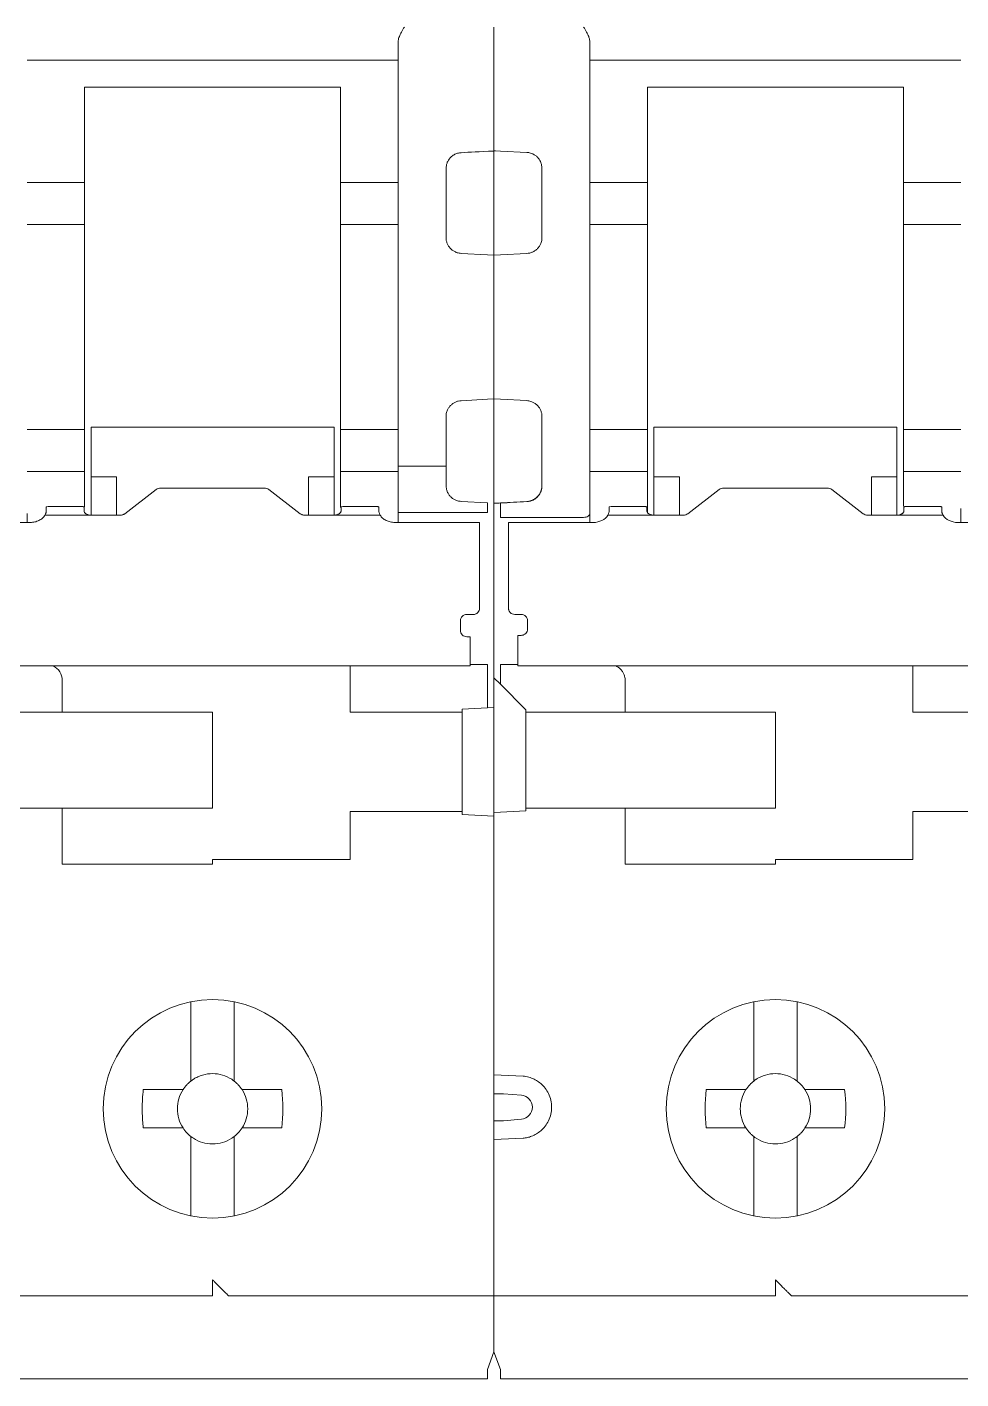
# Model space of a CAD drawing. Header units: millimetres. Extents: x 1359 to 3577, y 1336 to 3557.
# Drawn here: x 1626.67 to 1655.87, y 2922.51 to 2964.79 of the extents above; entities that cross this region are included whole.
import ezdxf

# ---------------------------------------------------------------- set-up
doc = ezdxf.new("R2010")
doc.units = ezdxf.units.MM
doc.layers.add('000-PI-Oprema', color=30, linetype='Continuous', lineweight=5)

msp = doc.modelspace()

# ---------------------------------------------------------------- linework, layer by layer
at = {"layer": '000-PI-Oprema', "color": 0, "lineweight": 0}
for p, q in [((1638.271, 2963.758), (1626.671, 2963.758)), ((1644.271, 2963.758), (1655.871, 2963.758)), ((1628.471, 2962.088), (1628.471, 2962.912)), ((1636.471, 2962.912), (1628.471, 2962.912)), ((1636.471, 2962.912), (1636.471, 2962.088)), ((1646.071, 2962.912), (1654.071, 2962.912)), ((1628.471, 2962.088), (1628.471, 2959.923)), ((1636.471, 2959.923), (1636.471, 2962.088)), ((1641.317, 2960.913), (1641.289, 2960.914)), ((1641.471, 2960.908), (1641.317, 2960.913)), ((1642.297, 2960.867), (1641.471, 2960.91)), ((1641.471, 2960.908), (1641.471, 2960.91)), ((1642.297, 2960.861), (1642.297, 2960.867)), ((1641.271, 2957.654), (1641.271, 2960.531)), ((1641.271, 2960.53), (1641.271, 2957.656)), ((1626.671, 2959.923), (1628.471, 2959.923)), ((1628.471, 2959.923), (1628.471, 2958.612)), ((1636.471, 2958.612), (1636.471, 2959.923)), ((1636.471, 2959.923), (1638.271, 2959.923)), ((1644.271, 2959.923), (1646.071, 2959.923)), ((1655.871, 2959.923), (1654.071, 2959.923)), ((1628.471, 2958.612), (1626.671, 2958.612)), ((1628.471, 2958.612), (1628.471, 2952.2)), ((1636.471, 2952.2), (1636.471, 2958.612)), ((1638.271, 2958.612), (1636.471, 2958.612)), ((1644.271, 2958.612), (1646.071, 2958.612)), ((1654.071, 2958.612), (1655.871, 2958.612)), ((1640.245, 2957.71), (1641.071, 2957.667)), ((1641.471, 2957.665), (1642.297, 2957.708)), ((1641.071, 2957.667), (1641.271, 2957.656)), ((1641.271, 2957.654), (1641.471, 2957.665)), ((1641.071, 2953.146), (1640.245, 2953.103)), ((1641.271, 2953.156), (1641.071, 2953.146)), ((1641.471, 2953.148), (1641.271, 2953.158)), ((1641.271, 2952.106), (1641.271, 2953.158)), ((1641.271, 2953.156), (1641.271, 2951.983)), ((1642.297, 2953.104), (1641.471, 2953.148)), ((1626.671, 2952.2), (1628.471, 2952.2)), ((1628.471, 2952.2), (1628.471, 2950.89)), ((1628.671, 2950.726), (1628.671, 2952.277)), ((1628.671, 2952.277), (1636.271, 2952.277)), ((1636.271, 2952.277), (1636.271, 2950.726)), ((1636.471, 2952.278), (1636.466, 2952.278)), ((1636.471, 2950.89), (1636.471, 2952.2)), ((1636.471, 2952.2), (1638.271, 2952.2)), ((1644.271, 2952.2), (1646.071, 2952.2)), ((1646.271, 2952.277), (1646.271, 2950.726)), ((1653.871, 2952.277), (1646.271, 2952.277)), ((1653.871, 2950.726), (1653.871, 2952.277)), ((1655.871, 2952.2), (1654.071, 2952.2)), ((1639.771, 2951.056), (1638.271, 2951.056)), ((1628.471, 2950.89), (1626.671, 2950.89)), ((1628.471, 2950.89), (1628.471, 2949.786)), ((1628.671, 2950.726), (1629.471, 2950.726)), ((1628.671, 2949.524), (1628.671, 2950.726)), ((1629.471, 2950.726), (1629.471, 2949.524)), ((1635.471, 2950.726), (1636.271, 2950.726)), ((1635.471, 2949.524), (1635.471, 2950.726)), ((1636.271, 2950.726), (1636.271, 2949.524)), ((1636.471, 2949.765), (1636.471, 2950.89)), ((1636.471, 2950.89), (1638.271, 2950.89)), ((1646.071, 2950.89), (1644.271, 2950.89)), ((1646.071, 2949.606), (1646.071, 2950.89)), ((1647.071, 2950.726), (1646.271, 2950.726)), ((1646.271, 2949.524), (1646.271, 2950.726)), ((1647.071, 2949.524), (1647.071, 2950.726)), ((1653.871, 2950.726), (1653.071, 2950.726)), ((1653.071, 2949.524), (1653.071, 2950.726)), ((1653.871, 2950.726), (1653.871, 2949.524)), ((1654.071, 2949.799), (1654.071, 2950.89)), ((1654.071, 2950.89), (1655.871, 2950.89)), ((1629.73, 2949.569), (1630.713, 2950.322)), ((1630.854, 2950.367), (1634.088, 2950.367)), ((1634.23, 2950.322), (1635.213, 2949.569)), ((1647.33, 2949.569), (1648.313, 2950.322)), ((1648.454, 2950.367), (1651.688, 2950.367)), ((1651.83, 2950.322), (1652.813, 2949.569)), ((1627.271, 2949.701), (1627.271, 2949.779)), ((1628.254, 2949.797), (1627.471, 2949.797)), ((1628.454, 2949.779), (1628.454, 2949.701)), ((1636.488, 2949.701), (1636.488, 2949.779)), ((1637.472, 2949.797), (1636.688, 2949.797)), ((1637.672, 2949.779), (1637.672, 2949.701)), ((1638.271, 2949.306), (1638.271, 2949.729)), ((1640.245, 2949.953), (1641.071, 2949.91)), ((1641.289, 2949.898), (1642.297, 2949.951)), ((1641.471, 2949.902), (1641.471, 2949.904)), ((1642.297, 2949.945), (1642.297, 2949.951)), ((1644.871, 2949.701), (1644.871, 2949.779)), ((1645.854, 2949.797), (1645.071, 2949.797)), ((1646.054, 2949.779), (1646.054, 2949.701)), ((1654.088, 2949.779), (1654.088, 2949.701)), ((1655.072, 2949.797), (1654.288, 2949.797)), ((1655.272, 2949.779), (1655.272, 2949.701)), ((1655.871, 2949.306), (1655.871, 2949.729)), ((1620.572, 2949.294), (1626.771, 2949.294)), ((1626.671, 2949.577), (1626.671, 2949.294)), ((1627.229, 2949.524), (1628.654, 2949.524)), ((1629.588, 2949.524), (1628.654, 2949.524)), ((1636.288, 2949.524), (1635.354, 2949.524)), ((1637.713, 2949.524), (1636.288, 2949.524)), ((1638.172, 2949.294), (1640.821, 2949.294)), ((1641.071, 2949.61), (1638.271, 2949.61)), ((1640.821, 2949.294), (1640.821, 2948.682)), ((1644.071, 2949.454), (1641.471, 2949.454)), ((1641.721, 2948.682), (1641.721, 2949.294)), ((1641.721, 2949.294), (1644.371, 2949.294)), ((1644.271, 2949.577), (1644.271, 2949.294)), ((1646.254, 2949.524), (1644.829, 2949.524)), ((1646.254, 2949.524), (1647.188, 2949.524)), ((1652.954, 2949.524), (1653.888, 2949.524)), ((1655.313, 2949.524), (1653.888, 2949.524)), ((1655.772, 2949.294), (1661.971, 2949.294)), ((1640.821, 2946.616), (1640.821, 2948.025)), ((1641.721, 2948.025), (1641.721, 2946.616)), ((1640.621, 2946.417), (1640.421, 2946.417)), ((1642.121, 2946.417), (1641.921, 2946.417)), ((1640.221, 2946.217), (1640.221, 2945.919)), ((1641.271, 2946.023), (1641.271, 2945.856)), ((1641.271, 2945.706), (1641.271, 2946.023)), ((1642.321, 2945.968), (1642.321, 2946.217)), ((1640.421, 2945.719), (1640.521, 2945.719)), ((1640.521, 2945.63), (1640.521, 2945.719)), ((1641.271, 2945.706), (1641.271, 2943.509)), ((1641.271, 2944.432), (1641.271, 2945.706)), ((1642.021, 2945.763), (1642.121, 2945.763)), ((1642.021, 2945.719), (1642.021, 2945.763)), ((1642.021, 2945.719), (1642.021, 2945.63)), ((1610.921, 2944.809), (1636.421, 2944.809)), ((1636.421, 2944.808), (1640.522, 2944.808)), ((1636.771, 2944.808), (1636.771, 2943.356)), ((1641.071, 2944.856), (1640.521, 2944.856)), ((1641.071, 2944.856), (1641.071, 2943.498)), ((1642.021, 2944.856), (1641.471, 2944.856)), ((1642.021, 2944.808), (1646.121, 2944.808)), ((1646.121, 2944.809), (1671.621, 2944.809)), ((1654.371, 2943.356), (1654.371, 2944.809)), ((1627.771, 2943.356), (1627.771, 2944.356)), ((1641.271, 2940.256), (1641.271, 2944.432)), ((1641.271, 2944.432), (1641.471, 2944.232)), ((1641.471, 2944.232), (1641.471, 2944.356)), ((1641.471, 2944.232), (1642.271, 2943.432)), ((1645.371, 2943.356), (1645.371, 2944.356)), ((1624.671, 2943.356), (1627.771, 2943.356)), ((1628.171, 2943.356), (1627.771, 2943.356)), ((1632.471, 2943.356), (1628.171, 2943.356)), ((1632.471, 2940.356), (1632.471, 2943.356)), ((1637.171, 2943.356), (1636.771, 2943.356)), ((1637.171, 2943.356), (1640.271, 2943.356)), ((1640.271, 2943.456), (1641.071, 2943.498)), ((1640.271, 2943.356), (1640.271, 2943.456)), ((1640.271, 2940.256), (1640.271, 2943.356)), ((1641.271, 2943.509), (1641.071, 2943.498)), ((1641.271, 2943.509), (1641.271, 2940.104)), ((1642.271, 2943.432), (1642.271, 2943.356)), ((1645.371, 2943.356), (1642.271, 2943.356)), ((1642.271, 2943.356), (1642.271, 2940.356)), ((1645.371, 2943.356), (1645.771, 2943.356)), ((1645.771, 2943.356), (1650.071, 2943.356)), ((1650.071, 2943.356), (1650.071, 2940.356)), ((1654.771, 2943.356), (1654.371, 2943.356)), ((1654.771, 2943.356), (1657.871, 2943.356)), ((1641.271, 2941.256), (1641.266, 2941.261)), ((1641.276, 2941.056), (1641.271, 2941.056)), ((1627.771, 2940.356), (1624.671, 2940.356)), ((1627.771, 2938.606), (1627.771, 2940.356)), ((1627.771, 2940.356), (1628.171, 2940.356)), ((1628.171, 2940.356), (1632.471, 2940.356)), ((1637.171, 2940.256), (1636.771, 2940.256)), ((1636.771, 2938.756), (1636.771, 2940.256)), ((1637.171, 2940.256), (1640.271, 2940.256)), ((1640.271, 2940.156), (1640.271, 2940.256)), ((1641.071, 2940.114), (1640.271, 2940.156)), ((1641.271, 2940.104), (1641.071, 2940.114)), ((1641.271, 2940.228), (1641.471, 2940.238)), ((1641.271, 2940.228), (1641.271, 2932.333)), ((1641.271, 2940.104), (1641.271, 2925.956)), ((1642.271, 2940.28), (1641.471, 2940.238)), ((1642.271, 2940.356), (1642.271, 2940.28)), ((1645.371, 2940.356), (1642.271, 2940.356)), ((1645.371, 2938.606), (1645.371, 2940.356)), ((1645.371, 2940.356), (1645.771, 2940.356)), ((1650.071, 2940.356), (1645.771, 2940.356)), ((1654.771, 2940.256), (1654.371, 2940.256)), ((1654.371, 2940.256), (1654.371, 2938.756)), ((1657.871, 2940.256), (1654.771, 2940.256)), ((1632.471, 2938.756), (1632.471, 2938.606)), ((1632.471, 2938.756), (1636.771, 2938.756)), ((1650.071, 2938.756), (1650.071, 2938.606)), ((1654.371, 2938.756), (1650.071, 2938.756)), ((1632.471, 2938.606), (1627.771, 2938.606)), ((1650.071, 2938.606), (1645.371, 2938.606)), ((1641.266, 2936.251), (1641.271, 2936.256)), ((1641.271, 2936.456), (1641.276, 2936.456)), ((1631.796, 2934.307), (1631.796, 2934.232)), ((1631.796, 2934.232), (1631.796, 2932.113)), ((1633.146, 2934.232), (1633.146, 2934.307)), ((1633.146, 2931.825), (1633.146, 2934.232)), ((1649.396, 2934.295), (1649.396, 2934.232)), ((1649.396, 2934.232), (1649.396, 2932.113)), ((1650.746, 2934.232), (1650.746, 2934.295)), ((1650.746, 2932.113), (1650.746, 2934.232)), ((1641.271, 2932.159), (1641.271, 2932.332)), ((1642.181, 2931.978), (1641.271, 2932.016)), ((1649.396, 2932.113), (1649.396, 2931.825)), ((1650.746, 2932.113), (1650.746, 2931.825)), ((1630.307, 2931.556), (1631.165, 2931.556)), ((1634.635, 2931.556), (1633.777, 2931.556)), ((1647.907, 2931.556), (1648.765, 2931.556)), ((1652.235, 2931.556), (1651.377, 2931.556)), ((1641.271, 2930.584), (1641.271, 2931.429)), ((1641.571, 2931.429), (1642.129, 2931.38)), ((1642.129, 2930.633), (1641.571, 2930.584)), ((1631.165, 2930.356), (1630.307, 2930.356)), ((1634.635, 2930.356), (1633.777, 2930.356)), ((1648.765, 2930.356), (1647.907, 2930.356)), ((1652.235, 2930.356), (1651.377, 2930.356)), ((1631.796, 2929.8), (1631.796, 2927.68)), ((1633.146, 2927.68), (1633.146, 2929.8)), ((1641.271, 2929.997), (1642.181, 2930.035)), ((1649.396, 2930.088), (1649.396, 2929.8)), ((1649.396, 2929.8), (1649.396, 2927.68)), ((1650.746, 2930.088), (1650.746, 2929.8)), ((1650.746, 2927.68), (1650.746, 2929.8)), ((1641.271, 2929.68), (1641.271, 2929.734)), ((1641.271, 2929.68), (1641.271, 2925.956)), ((1631.796, 2927.68), (1631.796, 2927.606)), ((1633.146, 2927.606), (1633.146, 2927.68)), ((1649.396, 2927.68), (1649.396, 2927.606)), ((1650.746, 2927.606), (1650.746, 2927.68)), ((1641.271, 2925.956), (1641.271, 2923.356)), ((1641.271, 2925.956), (1641.271, 2923.356)), ((1632.471, 2925.106), (1623.671, 2925.106)), ((1641.271, 2925.106), (1632.971, 2925.106)), ((1641.271, 2925.106), (1650.071, 2925.106)), ((1658.871, 2925.106), (1650.571, 2925.106)), ((1641.271, 2923.356), (1641.071, 2922.806)), ((1641.271, 2923.356), (1641.471, 2922.807)), ((1628.671, 2922.506), (1623.871, 2922.506)), ((1628.671, 2922.506), (1636.291, 2922.506)), ((1641.071, 2922.506), (1636.291, 2922.506)), ((1646.271, 2922.506), (1641.471, 2922.506)), ((1653.891, 2922.506), (1646.271, 2922.506)), ((1658.671, 2922.506), (1653.891, 2922.506))]:
    msp.add_line(p, q, dxfattribs=at)
at = {"layer": '000-PI-Oprema', "color": 0, "lineweight": 0, "flags": 128}
msp.add_lwpolyline([(1644.271, 2949.577), (1644.267, 2949.553), (1644.256, 2949.53), (1644.238, 2949.509), (1644.213, 2949.49), (1644.182, 2949.475), (1644.148, 2949.464), (1644.11, 2949.457), (1644.071, 2949.454)], dxfattribs=at)
at = {"layer": '000-PI-Oprema', "color": 0, "lineweight": 0}
for centre in [(1632.471, 2930.956), (1650.071, 2930.956)]:
    msp.add_circle(centre, 3.418, dxfattribs=at)
for centre, radius, start, end in [((1627.271, 2944.356), 0.5, 0, 64.7859), ((1632.471, 2930.956), 1.1, 136.9319, 146.9443), ((1632.471, 2930.956), 1.1, 135, 136.9319), ((1632.471, 2930.956), 1.1, 133.0681, 135), ((1632.471, 2930.956), 1.1, 123.0557, 133.0681), ((1632.471, 2930.956), 1.1, 46.9319, 56.9443), ((1632.471, 2930.956), 1.1, 45, 46.9319), ((1632.471, 2930.956), 1.1, 43.0681, 45), ((1632.471, 2930.956), 1.1, 33.0557, 43.0681), ((1650.071, 2930.956), 1.1, 136.9319, 146.9443), ((1650.071, 2930.956), 1.1, 135, 136.9319), ((1650.071, 2930.956), 1.1, 133.0681, 135), ((1650.071, 2930.956), 1.1, 123.0557, 133.0681), ((1650.071, 2930.956), 1.1, 46.9319, 56.9443), ((1650.071, 2930.956), 1.1, 33.0557, 43.0681), ((1632.471, 2930.956), 1.1, 213.0557, 223.0681), ((1632.471, 2930.956), 1.1, 316.9319, 326.9443), ((1650.071, 2930.956), 1.1, 213.0557, 223.0681), ((1650.071, 2930.956), 1.1, 316.9319, 326.9443), ((1632.471, 2930.956), 1.1, 223.0681, 225), ((1632.471, 2930.956), 1.1, 225, 226.9319), ((1632.471, 2930.956), 1.1, 226.9319, 236.9443), ((1632.471, 2930.956), 1.1, 303.0557, 313.0681), ((1632.471, 2930.956), 1.1, 313.0681, 315), ((1632.471, 2930.956), 1.1, 315, 316.9319), ((1650.071, 2930.956), 1.1, 223.0681, 225), ((1650.071, 2930.956), 1.1, 225, 226.9319), ((1650.071, 2930.956), 1.1, 226.9319, 236.9443), ((1650.071, 2930.956), 1.1, 303.0557, 313.0681), ((1650.071, 2930.956), 1.1, 315, 316.9319)]:
    msp.add_arc(centre, radius, start, end, dxfattribs=at)
for points, knots in [([(1638.271, 2964.299), (1638.272, 2964.32), (1638.274, 2964.364), (1638.289, 2964.43), (1638.31, 2964.496), (1638.34, 2964.563), (1638.391, 2964.662), (1638.438, 2964.737), (1638.471, 2964.789)], [0, 0, 0, 0, 0.117336, 0.242611, 0.377617, 0.505972, 0.652001, 1, 1, 1, 1]), ([(1641.271, 2964.789), (1641.271, 2964.757), (1641.271, 2964.693), (1641.271, 2964.597), (1641.271, 2964.502), (1641.271, 2964.375), (1641.271, 2964.219), (1641.271, 2964.042), (1641.271, 2963.882), (1641.271, 2963.745), (1641.271, 2963.63), (1641.271, 2963.575), (1641.271, 2963.547)], [0, 0, 0, 0, 0.061391, 0.122427, 0.18342, 0.24468, 0.372209, 0.500076, 0.627605, 0.755472, 0.877481, 1, 1, 1, 1]), ([(1641.271, 2963.547), (1641.271, 2963.561), (1641.271, 2963.587), (1641.271, 2963.634), (1641.271, 2963.687), (1641.271, 2963.767), (1641.271, 2963.882), (1641.271, 2964.042), (1641.271, 2964.218), (1641.271, 2964.405), (1641.271, 2964.596), (1641.271, 2964.725), (1641.271, 2964.789)], [0, 0, 0, 0, 0.061391, 0.122427, 0.18342, 0.24468, 0.372209, 0.500076, 0.627605, 0.755472, 0.877481, 1, 1, 1, 1]), ([(1644.071, 2964.789), (1644.105, 2964.736), (1644.152, 2964.662), (1644.203, 2964.563), (1644.237, 2964.485), (1644.264, 2964.398), (1644.269, 2964.331), (1644.271, 2964.299)], [0, 0, 0, 0, 0.350015, 0.493309, 0.624855, 0.821183, 1, 1, 1, 1]), ([(1638.271, 2964.145), (1638.271, 2964.155), (1638.271, 2964.174), (1638.271, 2964.21), (1638.271, 2964.252), (1638.271, 2964.283), (1638.271, 2964.299)], [0, 0, 0, 0, 0.251193, 0.5, 0.748807, 1, 1, 1, 1]), ([(1638.271, 2961.083), (1638.271, 2961.167), (1638.271, 2961.333), (1638.271, 2961.575), (1638.271, 2961.81), (1638.271, 2962.037), (1638.271, 2962.257), (1638.271, 2962.47), (1638.271, 2962.676), (1638.271, 2962.94), (1638.271, 2963.249), (1638.271, 2963.585), (1638.271, 2963.889), (1638.271, 2964.06), (1638.271, 2964.145)], [0, 0, 0, 0, 0.062754, 0.125301, 0.187708, 0.250043, 0.312375, 0.374772, 0.437302, 0.500033, 0.625237, 0.749935, 0.874674, 1, 1, 1, 1]), ([(1644.271, 2964.145), (1644.271, 2964.105), (1644.271, 2964.024), (1644.271, 2963.893), (1644.271, 2963.753), (1644.271, 2963.606), (1644.271, 2963.45), (1644.271, 2963.285), (1644.271, 2963.113), (1644.271, 2962.872), (1644.271, 2962.553), (1644.271, 2962.142), (1644.271, 2961.705), (1644.271, 2961.392), (1644.271, 2961.235)], [0, 0, 0, 0, 0.062736, 0.125281, 0.187695, 0.250043, 0.312387, 0.374792, 0.437318, 0.500031, 0.625212, 0.749931, 0.874692, 1, 1, 1, 1]), ([(1641.271, 2963.547), (1641.271, 2963.511), (1641.271, 2963.437), (1641.271, 2963.317), (1641.271, 2963.191), (1641.271, 2963.057), (1641.271, 2962.915), (1641.271, 2962.766), (1641.271, 2962.61), (1641.271, 2962.392), (1641.271, 2962.104), (1641.271, 2961.731), (1641.271, 2961.336), (1641.271, 2961.054), (1641.271, 2960.912)], [0, 0, 0, 0, 0.062728, 0.125272, 0.18769, 0.250045, 0.312396, 0.374803, 0.437328, 0.500029, 0.625194, 0.749922, 0.874696, 1, 1, 1, 1]), ([(1641.271, 2960.914), (1641.271, 2960.985), (1641.271, 2961.128), (1641.271, 2961.334), (1641.271, 2961.535), (1641.271, 2961.73), (1641.271, 2961.918), (1641.271, 2962.101), (1641.271, 2962.277), (1641.271, 2962.504), (1641.271, 2962.77), (1641.271, 2963.06), (1641.271, 2963.323), (1641.271, 2963.472), (1641.271, 2963.547)], [0, 0, 0, 0, 0.062728, 0.125271, 0.18769, 0.250045, 0.312396, 0.374804, 0.437328, 0.500029, 0.625194, 0.749922, 0.874696, 1, 1, 1, 1]), ([(1646.071, 2962.912), (1646.071, 2962.871), (1646.071, 2962.788), (1646.071, 2962.67), (1646.071, 2962.557), (1646.071, 2962.414), (1646.071, 2962.249), (1646.071, 2962.141), (1646.071, 2962.088)], [0, 0, 0, 0, 0.125424, 0.250193, 0.374902, 0.500146, 0.749703, 1, 1, 1, 1]), ([(1654.071, 2962.088), (1654.071, 2962.114), (1654.071, 2962.166), (1654.071, 2962.254), (1654.071, 2962.348), (1654.071, 2962.483), (1654.071, 2962.667), (1654.071, 2962.83), (1654.071, 2962.912)], [0, 0, 0, 0, 0.125424, 0.250193, 0.374902, 0.500146, 0.749703, 1, 1, 1, 1]), ([(1654.071, 2959.923), (1654.071, 2959.994), (1654.071, 2960.136), (1654.071, 2960.342), (1654.071, 2960.543), (1654.071, 2960.739), (1654.071, 2960.929), (1654.071, 2961.175), (1654.071, 2961.467), (1654.071, 2961.794), (1654.071, 2961.99), (1654.071, 2962.088)], [0, 0, 0, 0, 0.083508, 0.166833, 0.25006, 0.333277, 0.416572, 0.500032, 0.666688, 0.83311, 1, 1, 1, 1]), ([(1638.271, 2959.69), (1638.271, 2959.761), (1638.271, 2959.903), (1638.271, 2960.111), (1638.271, 2960.315), (1638.271, 2960.514), (1638.271, 2960.709), (1638.271, 2960.899), (1638.271, 2961.022), (1638.271, 2961.083)], [0, 0, 0, 0, 0.143512, 0.28637, 0.428834, 0.571166, 0.71363, 0.856488, 1, 1, 1, 1]), ([(1644.271, 2961.235), (1644.271, 2961.171), (1644.271, 2961.044), (1644.271, 2960.845), (1644.271, 2960.643), (1644.271, 2960.435), (1644.271, 2960.223), (1644.271, 2960.006), (1644.271, 2959.784), (1644.271, 2959.633), (1644.271, 2959.558)], [0, 0, 0, 0, 0.12575, 0.250858, 0.375537, 0.5, 0.624463, 0.749142, 0.87425, 1, 1, 1, 1]), ([(1640.245, 2960.86), (1640.227, 2960.858), (1640.189, 2960.855), (1640.133, 2960.842), (1640.078, 2960.823), (1640.023, 2960.796), (1639.971, 2960.762), (1639.916, 2960.715), (1639.858, 2960.648), (1639.81, 2960.561), (1639.777, 2960.462), (1639.773, 2960.394), (1639.771, 2960.36)], [0, 0, 0, 0, 0.067869, 0.138425, 0.211987, 0.288836, 0.369219, 0.453352, 0.573685, 0.721104, 0.860335, 1, 1, 1, 1]), ([(1642.297, 2960.867), (1642.317, 2960.865), (1642.356, 2960.862), (1642.412, 2960.849), (1642.478, 2960.825), (1642.55, 2960.786), (1642.624, 2960.727), (1642.687, 2960.653), (1642.734, 2960.566), (1642.765, 2960.47), (1642.769, 2960.403), (1642.771, 2960.369)], [0, 0, 0, 0, 0.071618, 0.143308, 0.216363, 0.334035, 0.455285, 0.587191, 0.721903, 0.860899, 1, 1, 1, 1]), ([(1639.771, 2960.36), (1639.771, 2960.295), (1639.771, 2960.163), (1639.771, 2959.962), (1639.771, 2959.825), (1639.771, 2959.757)], [0, 0, 0, 0, 0.333419, 0.666581, 1, 1, 1, 1]), ([(1646.071, 2959.923), (1646.071, 2959.874), (1646.071, 2959.776), (1646.071, 2959.56), (1646.071, 2959.321), (1646.071, 2959.076), (1646.071, 2958.856), (1646.071, 2958.691), (1646.071, 2958.635), (1646.071, 2958.612)], [0, 0, 0, 0, 0.150243, 0.300485, 0.450729, 0.600973, 0.751216, 0.901461, 1, 1, 1, 1]), ([(1654.071, 2959.923), (1654.071, 2959.874), (1654.071, 2959.776), (1654.071, 2959.56), (1654.071, 2959.321), (1654.071, 2959.076), (1654.071, 2958.856), (1654.071, 2958.691), (1654.071, 2958.635), (1654.071, 2958.612)], [0, 0, 0, 0, 0.150243, 0.300485, 0.450729, 0.600973, 0.751216, 0.901461, 1, 1, 1, 1]), ([(1638.271, 2951.123), (1638.271, 2951.237), (1638.271, 2951.465), (1638.271, 2951.81), (1638.271, 2952.158), (1638.271, 2952.508), (1638.271, 2952.862), (1638.271, 2953.459), (1638.271, 2954.306), (1638.271, 2955.406), (1638.271, 2956.506), (1638.271, 2957.473), (1638.271, 2958.305), (1638.271, 2959.005), (1638.271, 2959.461), (1638.271, 2959.69)], [0, 0, 0, 0, 0.041431, 0.082793, 0.124119, 0.165441, 0.206793, 0.248207, 0.374079, 0.500012, 0.625883, 0.751817, 0.834548, 0.917188, 1, 1, 1, 1]), ([(1639.771, 2959.757), (1639.771, 2959.655), (1639.771, 2959.452), (1639.771, 2959.145), (1639.771, 2958.835), (1639.771, 2958.523), (1639.771, 2958.314), (1639.771, 2958.209)], [0, 0, 0, 0, 0.200123, 0.400061, 0.599939, 0.799877, 1, 1, 1, 1]), ([(1642.771, 2958.207), (1642.771, 2958.327), (1642.771, 2958.566), (1642.771, 2958.921), (1642.771, 2959.274), (1642.771, 2959.506), (1642.771, 2959.622)], [0, 0, 0, 0, 0.2501, 0.5, 0.7499, 1, 1, 1, 1]), ([(1644.271, 2959.558), (1644.271, 2959.447), (1644.271, 2959.225), (1644.271, 2958.89), (1644.271, 2958.552), (1644.271, 2958.212), (1644.271, 2957.87), (1644.271, 2957.291), (1644.271, 2956.471), (1644.271, 2955.406), (1644.271, 2954.342), (1644.271, 2953.406), (1644.271, 2952.6), (1644.271, 2951.921), (1644.271, 2951.477), (1644.271, 2951.255)], [0, 0, 0, 0, 0.041447, 0.082829, 0.124176, 0.16552, 0.206891, 0.248321, 0.374134, 0.500011, 0.625824, 0.751702, 0.834467, 0.91715, 1, 1, 1, 1]), ([(1646.071, 2958.612), (1646.071, 2958.529), (1646.071, 2958.362), (1646.071, 2958.107), (1646.071, 2957.85), (1646.071, 2957.59), (1646.071, 2957.327), (1646.071, 2956.88), (1646.071, 2956.24), (1646.071, 2955.406), (1646.071, 2954.573), (1646.071, 2953.844), (1646.071, 2953.222), (1646.071, 2952.703), (1646.071, 2952.368), (1646.071, 2952.2)], [0, 0, 0, 0, 0.041319, 0.082538, 0.123706, 0.164869, 0.206076, 0.247373, 0.373654, 0.500018, 0.626299, 0.752662, 0.835118, 0.917437, 1, 1, 1, 1]), ([(1654.071, 2958.612), (1654.071, 2957.605), (1654.071, 2956.506), (1654.071, 2954.307), (1654.071, 2953.208), (1654.071, 2952.2)], [0, 0, 0, 0, 0.5, 0.5, 1, 1, 1, 1]), ([(1640.245, 2957.71), (1640.224, 2957.712), (1640.182, 2957.715), (1640.121, 2957.731), (1640.053, 2957.757), (1639.98, 2957.799), (1639.908, 2957.862), (1639.849, 2957.936), (1639.805, 2958.021), (1639.776, 2958.113), (1639.773, 2958.177), (1639.771, 2958.209)], [0, 0, 0, 0, 0.082209, 0.16366, 0.245689, 0.369303, 0.493372, 0.618767, 0.744744, 0.872104, 1, 1, 1, 1]), ([(1642.771, 2958.207), (1642.771, 2958.186), (1642.769, 2958.144), (1642.756, 2958.081), (1642.733, 2958.01), (1642.694, 2957.935), (1642.635, 2957.86), (1642.563, 2957.797), (1642.481, 2957.75), (1642.391, 2957.718), (1642.329, 2957.711), (1642.297, 2957.708)], [0, 0, 0, 0, 0.085507, 0.170147, 0.255273, 0.381189, 0.506725, 0.630753, 0.754527, 0.877113, 1, 1, 1, 1]), ([(1641.271, 2957.656), (1641.271, 2957.55), (1641.271, 2957.338), (1641.271, 2957.017), (1641.271, 2956.697), (1641.271, 2956.375), (1641.271, 2956.053), (1641.271, 2955.73), (1641.271, 2955.326), (1641.271, 2954.841), (1641.271, 2954.276), (1641.271, 2953.714), (1641.271, 2953.342), (1641.271, 2953.156)], [0, 0, 0, 0, 0.071572, 0.143012, 0.214372, 0.285701, 0.357051, 0.428472, 0.500015, 0.625079, 0.749917, 0.8748, 1, 1, 1, 1]), ([(1641.271, 2953.158), (1641.271, 2953.264), (1641.271, 2953.477), (1641.271, 2953.796), (1641.271, 2954.117), (1641.271, 2954.438), (1641.271, 2954.76), (1641.271, 2955.083), (1641.271, 2955.487), (1641.271, 2955.972), (1641.271, 2956.535), (1641.271, 2957.097), (1641.271, 2957.468), (1641.271, 2957.654)], [0, 0, 0, 0, 0.071572, 0.143012, 0.214372, 0.285701, 0.357051, 0.428472, 0.500015, 0.625079, 0.749917, 0.8748, 1, 1, 1, 1]), ([(1639.771, 2952.603), (1639.772, 2952.625), (1639.774, 2952.667), (1639.786, 2952.73), (1639.81, 2952.801), (1639.849, 2952.876), (1639.908, 2952.951), (1639.98, 2953.013), (1640.062, 2953.06), (1640.151, 2953.093), (1640.214, 2953.099), (1640.245, 2953.103)], [0, 0, 0, 0, 0.085573, 0.170275, 0.255463, 0.381339, 0.506835, 0.630803, 0.754517, 0.877108, 1, 1, 1, 1]), ([(1642.297, 2953.104), (1642.318, 2953.103), (1642.36, 2953.099), (1642.421, 2953.083), (1642.49, 2953.057), (1642.563, 2953.015), (1642.635, 2952.953), (1642.694, 2952.878), (1642.738, 2952.793), (1642.766, 2952.701), (1642.77, 2952.637), (1642.771, 2952.605)], [0, 0, 0, 0, 0.082205, 0.163652, 0.245679, 0.369354, 0.493482, 0.618917, 0.744935, 0.872201, 1, 1, 1, 1]), ([(1639.771, 2952.603), (1639.771, 2952.499), (1639.771, 2952.289), (1639.771, 2951.977), (1639.771, 2951.668), (1639.771, 2951.36), (1639.771, 2951.157), (1639.771, 2951.056)], [0, 0, 0, 0, 0.200123, 0.400061, 0.599939, 0.799877, 1, 1, 1, 1]), ([(1642.771, 2951.19), (1642.771, 2951.306), (1642.771, 2951.539), (1642.771, 2951.892), (1642.771, 2952.247), (1642.771, 2952.486), (1642.771, 2952.605)], [0, 0, 0, 0, 0.2501, 0.5, 0.7499, 1, 1, 1, 1]), ([(1646.071, 2952.2), (1646.071, 2952.178), (1646.071, 2952.122), (1646.071, 2951.957), (1646.071, 2951.737), (1646.071, 2951.492), (1646.071, 2951.252), (1646.071, 2951.036), (1646.071, 2950.939), (1646.071, 2950.89)], [0, 0, 0, 0, 0.098539, 0.248784, 0.399027, 0.54927, 0.699515, 0.849757, 1, 1, 1, 1]), ([(1654.071, 2952.2), (1654.071, 2952.178), (1654.071, 2952.122), (1654.071, 2951.957), (1654.071, 2951.737), (1654.071, 2951.492), (1654.071, 2951.252), (1654.071, 2951.036), (1654.071, 2950.939), (1654.071, 2950.89)], [0, 0, 0, 0, 0.098539, 0.248784, 0.399027, 0.54927, 0.699515, 0.849757, 1, 1, 1, 1]), ([(1641.271, 2950.281), (1641.271, 2950.281), (1641.271, 2950.608), (1641.271, 2950.991), (1641.271, 2951.48), (1641.271, 2951.834), (1641.271, 2952.063), (1641.271, 2952.092), (1641.271, 2952.106)], [0, 0, 0, 0, 0.008736, 0.206989, 0.405242, 0.603494, 0.801747, 1, 1, 1, 1]), ([(1641.271, 2952.006), (1641.271, 2951.992), (1641.271, 2951.964), (1641.271, 2951.742), (1641.271, 2951.394), (1641.271, 2950.937), (1641.271, 2950.554), (1641.271, 2950.283)], [0, 0, 0, 0, 0.201961, 0.403921, 0.605881, 0.807842, 1, 1, 1, 1]), ([(1638.271, 2949.729), (1638.271, 2949.791), (1638.271, 2949.913), (1638.271, 2950.103), (1638.271, 2950.298), (1638.271, 2950.497), (1638.271, 2950.701), (1638.271, 2950.909), (1638.271, 2951.052), (1638.271, 2951.123)], [0, 0, 0, 0, 0.143512, 0.28637, 0.428834, 0.571166, 0.71363, 0.856488, 1, 1, 1, 1]), ([(1639.771, 2951.056), (1639.771, 2950.987), (1639.771, 2950.851), (1639.771, 2950.649), (1639.771, 2950.518), (1639.771, 2950.452)], [0, 0, 0, 0, 0.333419, 0.666581, 1, 1, 1, 1]), ([(1642.771, 2950.443), (1642.771, 2950.504), (1642.771, 2950.625), (1642.771, 2950.811), (1642.771, 2950.999), (1642.771, 2951.126), (1642.771, 2951.19)], [0, 0, 0, 0, 0.25014, 0.5, 0.74986, 1, 1, 1, 1]), ([(1644.271, 2951.255), (1644.271, 2951.179), (1644.271, 2951.028), (1644.271, 2950.807), (1644.271, 2950.59), (1644.271, 2950.378), (1644.271, 2950.17), (1644.271, 2949.967), (1644.271, 2949.769), (1644.271, 2949.641), (1644.271, 2949.577)], [0, 0, 0, 0, 0.12575, 0.250858, 0.375537, 0.5, 0.624463, 0.749142, 0.87425, 1, 1, 1, 1]), ([(1640.245, 2949.953), (1640.226, 2949.955), (1640.187, 2949.958), (1640.131, 2949.971), (1640.065, 2949.995), (1639.993, 2950.033), (1639.919, 2950.093), (1639.856, 2950.167), (1639.809, 2950.254), (1639.777, 2950.351), (1639.773, 2950.418), (1639.771, 2950.452)], [0, 0, 0, 0, 0.070997, 0.142096, 0.214572, 0.332081, 0.453288, 0.585757, 0.721078, 0.860541, 1, 1, 1, 1]), ([(1642.297, 2949.951), (1642.339, 2949.953), (1642.385, 2949.961), (1642.485, 2949.995), (1642.538, 2950.022), (1642.638, 2950.104), (1642.684, 2950.159), (1642.752, 2950.293), (1642.771, 2950.371), (1642.771, 2950.45)], [0, 0, 0, 0, 0.25, 0.25, 0.5, 0.5, 0.75, 0.75, 1, 1, 1, 1]), ([(1642.297, 2949.945), (1642.316, 2949.947), (1642.354, 2949.95), (1642.41, 2949.963), (1642.466, 2949.983), (1642.52, 2950.009), (1642.573, 2950.044), (1642.63, 2950.093), (1642.693, 2950.167), (1642.74, 2950.26), (1642.767, 2950.357), (1642.77, 2950.414), (1642.771, 2950.443)], [0, 0, 0, 0, 0.068374, 0.139377, 0.213319, 0.290477, 0.371094, 0.455382, 0.587277, 0.761474, 0.880592, 1, 1, 1, 1]), ([(1627.271, 2949.779), (1627.271, 2949.784), (1627.293, 2949.789), (1627.367, 2949.795), (1627.419, 2949.797), (1627.471, 2949.797)], [0, 0, 0, 0, 0.5, 0.5, 1, 1, 1, 1]), ([(1628.454, 2949.779), (1628.454, 2949.781), (1628.452, 2949.783), (1628.44, 2949.786), (1628.422, 2949.789), (1628.389, 2949.793), (1628.333, 2949.796), (1628.281, 2949.797), (1628.254, 2949.797)], [0, 0, 0, 0, 0.128148, 0.251094, 0.373747, 0.501054, 0.748354, 1, 1, 1, 1]), ([(1636.488, 2949.779), (1636.488, 2949.784), (1636.51, 2949.789), (1636.584, 2949.795), (1636.636, 2949.797), (1636.688, 2949.797)], [0, 0, 0, 0, 0.5, 0.5, 1, 1, 1, 1]), ([(1637.672, 2949.779), (1637.671, 2949.781), (1637.669, 2949.783), (1637.658, 2949.786), (1637.639, 2949.789), (1637.606, 2949.793), (1637.551, 2949.796), (1637.498, 2949.797), (1637.472, 2949.797)], [0, 0, 0, 0, 0.128148, 0.251094, 0.373747, 0.501054, 0.748354, 1, 1, 1, 1]), ([(1641.271, 2949.901), (1641.271, 2949.829), (1641.271, 2949.687), (1641.271, 2949.48), (1641.271, 2949.279), (1641.271, 2949.084), (1641.271, 2948.895), (1641.271, 2948.713), (1641.271, 2948.536), (1641.271, 2948.31), (1641.271, 2948.043), (1641.271, 2947.753), (1641.271, 2947.49), (1641.271, 2947.34), (1641.271, 2947.265)], [0, 0, 0, 0, 0.062728, 0.125272, 0.18769, 0.250045, 0.312396, 0.374803, 0.437328, 0.500029, 0.625194, 0.749922, 0.874696, 1, 1, 1, 1]), ([(1641.271, 2947.265), (1641.271, 2947.302), (1641.271, 2947.375), (1641.271, 2947.495), (1641.271, 2947.622), (1641.271, 2947.756), (1641.271, 2947.897), (1641.271, 2948.046), (1641.271, 2948.202), (1641.271, 2948.42), (1641.271, 2948.708), (1641.271, 2949.08), (1641.271, 2949.475), (1641.271, 2949.757), (1641.271, 2949.899)], [0, 0, 0, 0, 0.062728, 0.125271, 0.18769, 0.250045, 0.312396, 0.374804, 0.437328, 0.500029, 0.625194, 0.749922, 0.874696, 1, 1, 1, 1]), ([(1641.471, 2949.904), (1641.445, 2949.903), (1641.392, 2949.902), (1641.342, 2949.9), (1641.317, 2949.899)], [0, 0, 0, 0, 0.508632, 1, 1, 1, 1]), ([(1644.871, 2949.779), (1644.871, 2949.784), (1644.893, 2949.789), (1644.967, 2949.795), (1645.019, 2949.797), (1645.071, 2949.797)], [0, 0, 0, 0, 0.5, 0.5, 1, 1, 1, 1]), ([(1644.871, 2949.651), (1644.871, 2949.659), (1644.871, 2949.676), (1644.871, 2949.693), (1644.871, 2949.698), (1644.871, 2949.701)], [0, 0, 0, 0, 0.334189, 0.665811, 1, 1, 1, 1]), ([(1646.054, 2949.779), (1646.054, 2949.781), (1646.052, 2949.783), (1646.04, 2949.786), (1646.022, 2949.789), (1645.989, 2949.793), (1645.933, 2949.796), (1645.881, 2949.797), (1645.854, 2949.797)], [0, 0, 0, 0, 0.128148, 0.251094, 0.373747, 0.501054, 0.748354, 1, 1, 1, 1]), ([(1654.288, 2949.797), (1654.275, 2949.797), (1654.249, 2949.797), (1654.211, 2949.796), (1654.176, 2949.794), (1654.137, 2949.791), (1654.096, 2949.786), (1654.091, 2949.782), (1654.088, 2949.779)], [0, 0, 0, 0, 0.128148, 0.251094, 0.373747, 0.501054, 0.748354, 1, 1, 1, 1]), ([(1655.272, 2949.779), (1655.271, 2949.781), (1655.269, 2949.783), (1655.258, 2949.786), (1655.239, 2949.789), (1655.206, 2949.793), (1655.151, 2949.796), (1655.098, 2949.797), (1655.072, 2949.797)], [0, 0, 0, 0, 0.128148, 0.251094, 0.373747, 0.501054, 0.748354, 1, 1, 1, 1]), ([(1655.272, 2949.701), (1655.272, 2949.698), (1655.272, 2949.693), (1655.272, 2949.676), (1655.272, 2949.659), (1655.272, 2949.651)], [0, 0, 0, 0, 0.334189, 0.665811, 1, 1, 1, 1]), ([(1627.229, 2949.524), (1627.218, 2949.507), (1627.197, 2949.474), (1627.154, 2949.429), (1627.104, 2949.39), (1627.027, 2949.345), (1626.916, 2949.303), (1626.82, 2949.298), (1626.771, 2949.294)], [0, 0, 0, 0, 0.126929, 0.250928, 0.374602, 0.500576, 0.748126, 1, 1, 1, 1]), ([(1627.271, 2949.651), (1627.271, 2949.642), (1627.27, 2949.625), (1627.261, 2949.594), (1627.249, 2949.561), (1627.236, 2949.536), (1627.229, 2949.524)], [0, 0, 0, 0, 0.256458, 0.506841, 0.753776, 1, 1, 1, 1]), ([(1628.654, 2949.524), (1628.641, 2949.525), (1628.614, 2949.526), (1628.575, 2949.535), (1628.541, 2949.549), (1628.501, 2949.574), (1628.462, 2949.611), (1628.457, 2949.637), (1628.454, 2949.651)], [0, 0, 0, 0, 0.128818, 0.251822, 0.37424, 0.501366, 0.746636, 1, 1, 1, 1]), ([(1629.73, 2949.569), (1629.72, 2949.562), (1629.7, 2949.549), (1629.666, 2949.535), (1629.628, 2949.526), (1629.602, 2949.525), (1629.588, 2949.524)], [0, 0, 0, 0, 0.25487, 0.5, 0.74513, 1, 1, 1, 1]), ([(1635.354, 2949.524), (1635.341, 2949.525), (1635.315, 2949.526), (1635.277, 2949.535), (1635.242, 2949.549), (1635.223, 2949.562), (1635.213, 2949.569)], [0, 0, 0, 0, 0.25487, 0.5, 0.74513, 1, 1, 1, 1]), ([(1636.488, 2949.651), (1636.488, 2949.644), (1636.486, 2949.632), (1636.475, 2949.61), (1636.457, 2949.588), (1636.424, 2949.561), (1636.369, 2949.531), (1636.315, 2949.527), (1636.288, 2949.524)], [0, 0, 0, 0, 0.130698, 0.254597, 0.376443, 0.501216, 0.749391, 1, 1, 1, 1]), ([(1637.713, 2949.524), (1637.707, 2949.536), (1637.694, 2949.561), (1637.681, 2949.594), (1637.673, 2949.625), (1637.672, 2949.642), (1637.672, 2949.651)], [0, 0, 0, 0, 0.246224, 0.493159, 0.743542, 1, 1, 1, 1]), ([(1638.172, 2949.294), (1638.147, 2949.295), (1638.099, 2949.297), (1638.028, 2949.309), (1637.96, 2949.329), (1637.876, 2949.365), (1637.782, 2949.426), (1637.736, 2949.491), (1637.713, 2949.524)], [0, 0, 0, 0, 0.126929, 0.250928, 0.374602, 0.500576, 0.748126, 1, 1, 1, 1]), ([(1644.371, 2949.294), (1644.468, 2949.294), (1644.564, 2949.317), (1644.726, 2949.398), (1644.791, 2949.456), (1644.829, 2949.524)], [0, 0, 0, 0, 0.5, 0.5, 1, 1, 1, 1]), ([(1644.871, 2949.651), (1644.871, 2949.642), (1644.87, 2949.625), (1644.861, 2949.594), (1644.849, 2949.561), (1644.836, 2949.536), (1644.829, 2949.524)], [0, 0, 0, 0, 0.256458, 0.506841, 0.753776, 1, 1, 1, 1]), ([(1646.054, 2949.651), (1646.055, 2949.645), (1646.056, 2949.633), (1646.067, 2949.611), (1646.084, 2949.589), (1646.114, 2949.565), (1646.168, 2949.533), (1646.221, 2949.528), (1646.254, 2949.524)], [0, 0, 0, 0, 0.121269, 0.244591, 0.370821, 0.500756, 0.692101, 1, 1, 1, 1]), ([(1653.888, 2949.524), (1653.903, 2949.525), (1653.93, 2949.526), (1653.967, 2949.535), (1653.995, 2949.547), (1654.016, 2949.558), (1654.047, 2949.578), (1654.081, 2949.612), (1654.086, 2949.638), (1654.088, 2949.651)], [0, 0, 0, 0, 0.138294, 0.257669, 0.358107, 0.439606, 0.502183, 0.756685, 1, 1, 1, 1]), ([(1655.313, 2949.524), (1655.307, 2949.536), (1655.294, 2949.561), (1655.281, 2949.594), (1655.273, 2949.625), (1655.272, 2949.642), (1655.272, 2949.651)], [0, 0, 0, 0, 0.246224, 0.493159, 0.743542, 1, 1, 1, 1]), ([(1655.313, 2949.524), (1655.352, 2949.456), (1655.417, 2949.398), (1655.579, 2949.317), (1655.675, 2949.294), (1655.772, 2949.294)], [0, 0, 0, 0, 0.5, 0.5, 1, 1, 1, 1]), ([(1641.271, 2947.265), (1641.271, 2947.252), (1641.271, 2947.225), (1641.271, 2947.178), (1641.271, 2947.125), (1641.271, 2947.045), (1641.271, 2946.93), (1641.271, 2946.77), (1641.271, 2946.594), (1641.271, 2946.408), (1641.271, 2946.216), (1641.271, 2946.088), (1641.271, 2946.023)], [0, 0, 0, 0, 0.061391, 0.122427, 0.18342, 0.24468, 0.372209, 0.500076, 0.627605, 0.755472, 0.877481, 1, 1, 1, 1]), ([(1641.271, 2946.023), (1641.271, 2946.056), (1641.271, 2946.12), (1641.271, 2946.216), (1641.271, 2946.311), (1641.271, 2946.438), (1641.271, 2946.594), (1641.271, 2946.77), (1641.271, 2946.93), (1641.271, 2947.067), (1641.271, 2947.182), (1641.271, 2947.237), (1641.271, 2947.265)], [0, 0, 0, 0, 0.061391, 0.122427, 0.18342, 0.24468, 0.372209, 0.500076, 0.627605, 0.755472, 0.877481, 1, 1, 1, 1]), ([(1640.421, 2946.417), (1640.369, 2946.417), (1640.317, 2946.395), (1640.243, 2946.321), (1640.221, 2946.27), (1640.221, 2946.217)], [0, 0, 0, 0, 0.5, 0.5, 1, 1, 1, 1]), ([(1640.621, 2946.417), (1640.635, 2946.417), (1640.661, 2946.419), (1640.699, 2946.43), (1640.733, 2946.449), (1640.773, 2946.482), (1640.813, 2946.537), (1640.819, 2946.589), (1640.821, 2946.616)], [0, 0, 0, 0, 0.128148, 0.251094, 0.373747, 0.501054, 0.748354, 1, 1, 1, 1]), ([(1641.721, 2946.616), (1641.722, 2946.603), (1641.724, 2946.576), (1641.735, 2946.539), (1641.754, 2946.504), (1641.787, 2946.465), (1641.842, 2946.425), (1641.895, 2946.419), (1641.921, 2946.417)], [0, 0, 0, 0, 0.128148, 0.251094, 0.373747, 0.501054, 0.748354, 1, 1, 1, 1]), ([(1642.321, 2946.217), (1642.321, 2946.27), (1642.3, 2946.321), (1642.226, 2946.395), (1642.174, 2946.417), (1642.121, 2946.417)], [0, 0, 0, 0, 0.5, 0.5, 1, 1, 1, 1]), ([(1640.221, 2945.919), (1640.221, 2945.866), (1640.243, 2945.815), (1640.317, 2945.741), (1640.369, 2945.719), (1640.421, 2945.719)], [0, 0, 0, 0, 0.5, 0.5, 1, 1, 1, 1]), ([(1641.271, 2945.856), (1641.271, 2945.843), (1641.271, 2945.817), (1641.271, 2945.78), (1641.271, 2945.744), (1641.271, 2945.712), (1641.271, 2945.708), (1641.271, 2945.706)], [0, 0, 0, 0, 0.169382, 0.332374, 0.500748, 0.7482, 1, 1, 1, 1]), ([(1642.121, 2945.763), (1642.135, 2945.764), (1642.161, 2945.765), (1642.199, 2945.777), (1642.233, 2945.795), (1642.273, 2945.828), (1642.313, 2945.883), (1642.319, 2945.936), (1642.321, 2945.968)], [0, 0, 0, 0, 0.128148, 0.251094, 0.373747, 0.501054, 0.748354, 1, 1, 1, 1]), ([(1640.521, 2945.63), (1640.521, 2945.513), (1640.521, 2945.281), (1640.521, 2945.004), (1640.521, 2944.831), (1640.521, 2944.823), (1640.522, 2944.808)], [0, 0, 0, 0, 0.264619, 0.529237, 0.793855, 1, 1, 1, 1]), ([(1642.021, 2944.808), (1642.021, 2944.823), (1642.021, 2944.831), (1642.021, 2945.004), (1642.021, 2945.281), (1642.021, 2945.513), (1642.021, 2945.63)], [0, 0, 0, 0, 0.206145, 0.470763, 0.735381, 1, 1, 1, 1]), ([(1641.471, 2944.856), (1641.471, 2944.856), (1641.471, 2944.802), (1641.471, 2944.617), (1641.471, 2944.487), (1641.471, 2944.356)], [0, 0, 0, 0, 0.5, 0.5, 1, 1, 1, 1]), ([(1645.078, 2944.808), (1645.129, 2944.78), (1645.206, 2944.739), (1645.288, 2944.639), (1645.335, 2944.552), (1645.366, 2944.456), (1645.369, 2944.389), (1645.371, 2944.356)], [0, 0, 0, 0, 0.351287, 0.528122, 0.693874, 0.849103, 1, 1, 1, 1]), ([(1633.071, 2931.878), (1632.982, 2931.936), (1632.884, 2931.981), (1632.681, 2932.041), (1632.578, 2932.056), (1632.365, 2932.056), (1632.261, 2932.041), (1632.109, 2931.996), (1632.059, 2931.977), (1631.987, 2931.944), (1631.963, 2931.932), (1631.928, 2931.913), (1631.916, 2931.906), (1631.899, 2931.896), (1631.891, 2931.891), (1631.882, 2931.885), (1631.877, 2931.882), (1631.873, 2931.881), (1631.871, 2931.878)], [0, 0, 0, 0, 0.25, 0.25, 0.5, 0.5, 0.75, 0.75, 0.875, 0.875, 0.9375, 0.9375, 0.96875, 0.96875, 0.984375, 0.992187, 0.992187, 1, 1, 1, 1]), ([(1641.271, 2931.429), (1641.271, 2931.546), (1641.271, 2931.78), (1641.271, 2932.058), (1641.271, 2932.156), (1641.271, 2932.194)], [0, 0, 0, 0, 0.378161, 0.755931, 1, 1, 1, 1]), ([(1642.181, 2931.978), (1642.211, 2931.974), (1642.272, 2931.967), (1642.36, 2931.946), (1642.471, 2931.91), (1642.599, 2931.847), (1642.744, 2931.742), (1642.875, 2931.605), (1642.983, 2931.428), (1643.055, 2931.226), (1643.079, 2931.006), (1643.055, 2930.787), (1642.984, 2930.585), (1642.875, 2930.408), (1642.745, 2930.27), (1642.599, 2930.165), (1642.457, 2930.097), (1642.317, 2930.052), (1642.226, 2930.041), (1642.181, 2930.035)], [0, 0, 0, 0, 0.031513, 0.062834, 0.094232, 0.152293, 0.210532, 0.279327, 0.348301, 0.424071, 0.50002, 0.57579, 0.651739, 0.720534, 0.789508, 0.847569, 0.905809, 0.95275, 1, 1, 1, 1]), ([(1650.671, 2931.878), (1650.582, 2931.936), (1650.484, 2931.981), (1650.281, 2932.041), (1650.178, 2932.056), (1649.965, 2932.056), (1649.861, 2932.041), (1649.709, 2931.996), (1649.659, 2931.977), (1649.587, 2931.944), (1649.563, 2931.932), (1649.528, 2931.913), (1649.516, 2931.906), (1649.499, 2931.896), (1649.491, 2931.891), (1649.482, 2931.885), (1649.477, 2931.882), (1649.473, 2931.881), (1649.471, 2931.878)], [0, 0, 0, 0, 0.25, 0.25, 0.5, 0.5, 0.75, 0.75, 0.875, 0.875, 0.9375, 0.9375, 0.96875, 0.96875, 0.984375, 0.992188, 0.992188, 1, 1, 1, 1]), ([(1630.307, 2931.556), (1630.283, 2931.357), (1630.271, 2931.157), (1630.271, 2930.856), (1630.274, 2930.756), (1630.283, 2930.606), (1630.287, 2930.556), (1630.294, 2930.481), (1630.298, 2930.443), (1630.302, 2930.4), (1630.305, 2930.378), (1630.306, 2930.369), (1630.307, 2930.362), (1630.309, 2930.359), (1630.307, 2930.356)], [0, 0, 0, 0, 0.5, 0.5, 0.75, 0.75, 0.875, 0.875, 0.9375, 0.96875, 0.984375, 0.992188, 0.992188, 1, 1, 1, 1]), ([(1631.549, 2931.556), (1631.433, 2931.378), (1631.371, 2931.17), (1631.371, 2930.744), (1631.433, 2930.535), (1631.549, 2930.356)], [0, 0, 0, 0, 0.5, 0.5, 1, 1, 1, 1]), ([(1633.393, 2930.356), (1633.509, 2930.535), (1633.571, 2930.744), (1633.571, 2931.167), (1633.51, 2931.378), (1633.393, 2931.556)], [0, 0, 0, 0, 0.5, 0.5, 1, 1, 1, 1]), ([(1648.765, 2931.556), (1648.832, 2931.556), (1648.957, 2931.556), (1649.089, 2931.556), (1649.149, 2931.556)], [0, 0, 0, 0, 0.540007, 1, 1, 1, 1]), ([(1650.993, 2930.356), (1651.109, 2930.535), (1651.171, 2930.743), (1651.171, 2931.169), (1651.109, 2931.378), (1650.993, 2931.556)], [0, 0, 0, 0, 0.5, 0.5, 1, 1, 1, 1]), ([(1641.271, 2931.429), (1641.271, 2931.429), (1641.301, 2931.429), (1641.418, 2931.429), (1641.501, 2931.429), (1641.571, 2931.429)], [0, 0, 0, 0, 0.5, 0.5, 1, 1, 1, 1]), ([(1642.129, 2931.38), (1642.221, 2931.372), (1642.31, 2931.328), (1642.435, 2931.191), (1642.471, 2931.099), (1642.471, 2930.914), (1642.435, 2930.821), (1642.31, 2930.685), (1642.221, 2930.641), (1642.129, 2930.633)], [0, 0, 0, 0, 0.25, 0.25, 0.5, 0.5, 0.75, 0.75, 1, 1, 1, 1]), ([(1641.271, 2929.734), (1641.271, 2929.738), (1641.271, 2929.762), (1641.271, 2929.936), (1641.271, 2930.228), (1641.271, 2930.465), (1641.271, 2930.584)], [0, 0, 0, 0, 0.06983, 0.379482, 0.689581, 1, 1, 1, 1]), ([(1641.271, 2930.584), (1641.271, 2930.584), (1641.304, 2930.584), (1641.415, 2930.584), (1641.493, 2930.584), (1641.571, 2930.584)], [0, 0, 0, 0, 0.5, 0.5, 1, 1, 1, 1]), ([(1648.765, 2930.356), (1648.833, 2930.356), (1648.957, 2930.356), (1649.089, 2930.356), (1649.149, 2930.356)], [0, 0, 0, 0, 0.54278, 1, 1, 1, 1]), ([(1631.871, 2930.034), (1632.049, 2929.918), (1632.257, 2929.857), (1632.682, 2929.856), (1632.893, 2929.918), (1633.071, 2930.034)], [0, 0, 0, 0, 0.5, 0.5, 1, 1, 1, 1]), ([(1649.471, 2930.034), (1649.649, 2929.918), (1649.857, 2929.857), (1650.282, 2929.856), (1650.493, 2929.918), (1650.671, 2930.034)], [0, 0, 0, 0, 0.5, 0.5, 1, 1, 1, 1]), ([(1632.471, 2925.606), (1632.471, 2925.585), (1632.471, 2925.543), (1632.471, 2925.481), (1632.471, 2925.41), (1632.471, 2925.33), (1632.471, 2925.251), (1632.471, 2925.185), (1632.471, 2925.14), (1632.471, 2925.112), (1632.471, 2925.108), (1632.471, 2925.106)], [0, 0, 0, 0, 0.080758, 0.160392, 0.240099, 0.368585, 0.500066, 0.628554, 0.760036, 0.877963, 1, 1, 1, 1]), ([(1632.471, 2925.606), (1632.492, 2925.586), (1632.529, 2925.548), (1632.582, 2925.496), (1632.625, 2925.452), (1632.682, 2925.395), (1632.75, 2925.327), (1632.827, 2925.251), (1632.889, 2925.188), (1632.936, 2925.141), (1632.966, 2925.112), (1632.969, 2925.108), (1632.971, 2925.106)], [0, 0, 0, 0, 0.090531, 0.16862, 0.234268, 0.287481, 0.430984, 0.554468, 0.680793, 0.795506, 0.900919, 1, 1, 1, 1]), ([(1650.071, 2925.606), (1650.071, 2925.585), (1650.071, 2925.543), (1650.071, 2925.481), (1650.071, 2925.41), (1650.071, 2925.33), (1650.071, 2925.251), (1650.071, 2925.185), (1650.071, 2925.14), (1650.071, 2925.112), (1650.071, 2925.108), (1650.071, 2925.106)], [0, 0, 0, 0, 0.080758, 0.160392, 0.240099, 0.368585, 0.500066, 0.628554, 0.760036, 0.877963, 1, 1, 1, 1]), ([(1650.571, 2925.106), (1650.571, 2925.107), (1650.57, 2925.108), (1650.562, 2925.115), (1650.55, 2925.127), (1650.528, 2925.15), (1650.488, 2925.19), (1650.425, 2925.253), (1650.349, 2925.329), (1650.262, 2925.415), (1650.169, 2925.509), (1650.104, 2925.574), (1650.071, 2925.606)], [0, 0, 0, 0, 0.051851, 0.10362, 0.156261, 0.210683, 0.323967, 0.445967, 0.575521, 0.712834, 0.854621, 1, 1, 1, 1]), ([(1641.071, 2922.506), (1641.071, 2922.506), (1641.071, 2922.56), (1641.071, 2922.697), (1641.071, 2922.749), (1641.071, 2922.806)], [0, 0, 0, 0, 0.5, 0.5, 0.737757, 0.737757, 0.737757, 0.737757]), ([(1641.471, 2922.506), (1641.471, 2922.507), (1641.471, 2922.509), (1641.471, 2922.521), (1641.471, 2922.544), (1641.471, 2922.585), (1641.471, 2922.65), (1641.471, 2922.725), (1641.471, 2922.78), (1641.471, 2922.807)], [0, 0, 0, 0, 0.0807576, 0.160392, 0.2400995, 0.3685854, 0.5000663, 0.6285535, 0.7387531, 0.7387531, 0.7387531, 0.7387531])]:
    msp.add_open_spline(points, degree=3, knots=knots, dxfattribs=at)
for points in [[(1644.271, 2964.145), (1644.271, 2964.181), (1644.271, 2964.234), (1644.271, 2964.299)], [(1646.071, 2959.923), (1646.071, 2960.778), (1646.071, 2961.518), (1646.071, 2962.088)], [(1640.245, 2960.86), (1640.52, 2960.874), (1640.796, 2960.888), (1641.271, 2960.912)], [(1641.289, 2960.914), (1641.283, 2960.914), (1641.277, 2960.914), (1641.271, 2960.914)], [(1641.271, 2960.914), (1641.271, 2960.898), (1641.271, 2960.762), (1641.271, 2960.531)], [(1641.271, 2960.53), (1641.271, 2960.76), (1641.271, 2960.897), (1641.271, 2960.912)], [(1642.771, 2960.369), (1642.771, 2960.128), (1642.771, 2959.878), (1642.771, 2959.622)], [(1630.713, 2950.322), (1630.75, 2950.35), (1630.802, 2950.367), (1630.854, 2950.367)], [(1634.088, 2950.367), (1634.141, 2950.367), (1634.193, 2950.35), (1634.23, 2950.322)], [(1641.271, 2949.901), (1641.271, 2949.916), (1641.271, 2950.052), (1641.271, 2950.283)], [(1641.271, 2950.281), (1641.271, 2950.051), (1641.271, 2949.914), (1641.271, 2949.899)], [(1648.313, 2950.322), (1648.35, 2950.35), (1648.402, 2950.367), (1648.454, 2950.367)], [(1651.688, 2950.367), (1651.741, 2950.367), (1651.793, 2950.35), (1651.83, 2950.322)], [(1627.271, 2949.701), (1627.271, 2949.696), (1627.271, 2949.678), (1627.271, 2949.651)], [(1628.454, 2949.651), (1628.454, 2949.678), (1628.454, 2949.696), (1628.454, 2949.701)], [(1636.488, 2949.701), (1636.488, 2949.696), (1636.488, 2949.678), (1636.488, 2949.651)], [(1637.672, 2949.651), (1637.672, 2949.678), (1637.672, 2949.696), (1637.672, 2949.701)], [(1641.071, 2949.61), (1641.071, 2949.707), (1641.071, 2949.807), (1641.071, 2949.91)], [(1641.271, 2949.899), (1641.277, 2949.898), (1641.283, 2949.898), (1641.289, 2949.898)], [(1641.317, 2949.899), (1641.307, 2949.899), (1641.298, 2949.898), (1641.289, 2949.898)], [(1642.297, 2949.945), (1642.022, 2949.931), (1641.747, 2949.917), (1641.471, 2949.902)], [(1641.471, 2949.902), (1641.471, 2949.748), (1641.471, 2949.599), (1641.471, 2949.454)], [(1646.054, 2949.651), (1646.054, 2949.678), (1646.054, 2949.696), (1646.054, 2949.701)], [(1654.088, 2949.701), (1654.088, 2949.696), (1654.088, 2949.678), (1654.088, 2949.651)], [(1647.188, 2949.524), (1647.241, 2949.524), (1647.293, 2949.541), (1647.33, 2949.569)], [(1652.813, 2949.569), (1652.85, 2949.541), (1652.902, 2949.524), (1652.954, 2949.524)], [(1640.821, 2948.025), (1640.821, 2948.259), (1640.821, 2948.501), (1640.821, 2948.682)], [(1641.721, 2948.682), (1641.721, 2948.501), (1641.721, 2948.259), (1641.721, 2948.025)], [(1631.796, 2932.113), (1631.796, 2932.075), (1631.796, 2932.036), (1631.796, 2931.825)], [(1631.165, 2931.556), (1631.289, 2931.556), (1631.415, 2931.556), (1631.549, 2931.556)], [(1633.777, 2931.556), (1633.654, 2931.556), (1633.527, 2931.556), (1633.393, 2931.556)], [(1634.635, 2931.556), (1634.683, 2931.158), (1634.683, 2930.754), (1634.635, 2930.356)], [(1647.907, 2931.556), (1647.859, 2931.158), (1647.859, 2930.755), (1647.907, 2930.356)], [(1649.149, 2931.556), (1649.033, 2931.378), (1648.971, 2931.169), (1648.971, 2930.956)], [(1650.822, 2931.76), (1650.831, 2931.751), (1650.84, 2931.743), (1650.849, 2931.734)], [(1650.849, 2931.734), (1650.858, 2931.725), (1650.866, 2931.716), (1650.875, 2931.707)], [(1651.377, 2931.556), (1651.254, 2931.556), (1651.127, 2931.556), (1650.993, 2931.556)], [(1652.235, 2930.356), (1652.283, 2930.754), (1652.283, 2931.158), (1652.235, 2931.556)], [(1648.971, 2930.956), (1648.971, 2930.745), (1649.034, 2930.534), (1649.149, 2930.356)], [(1631.165, 2930.356), (1631.289, 2930.356), (1631.415, 2930.356), (1631.549, 2930.356)], [(1633.393, 2930.356), (1633.527, 2930.356), (1633.654, 2930.356), (1633.777, 2930.356)], [(1650.993, 2930.356), (1651.127, 2930.356), (1651.254, 2930.356), (1651.377, 2930.356)], [(1631.796, 2930.088), (1631.796, 2929.876), (1631.796, 2929.838), (1631.796, 2929.8)], [(1633.146, 2930.088), (1633.146, 2929.876), (1633.146, 2929.838), (1633.146, 2929.8)], [(1650.849, 2930.178), (1650.84, 2930.17), (1650.831, 2930.161), (1650.822, 2930.153)]]:
    msp.add_open_spline(points, degree=3, dxfattribs=at)

doc.saveas('drawing.dxf')
